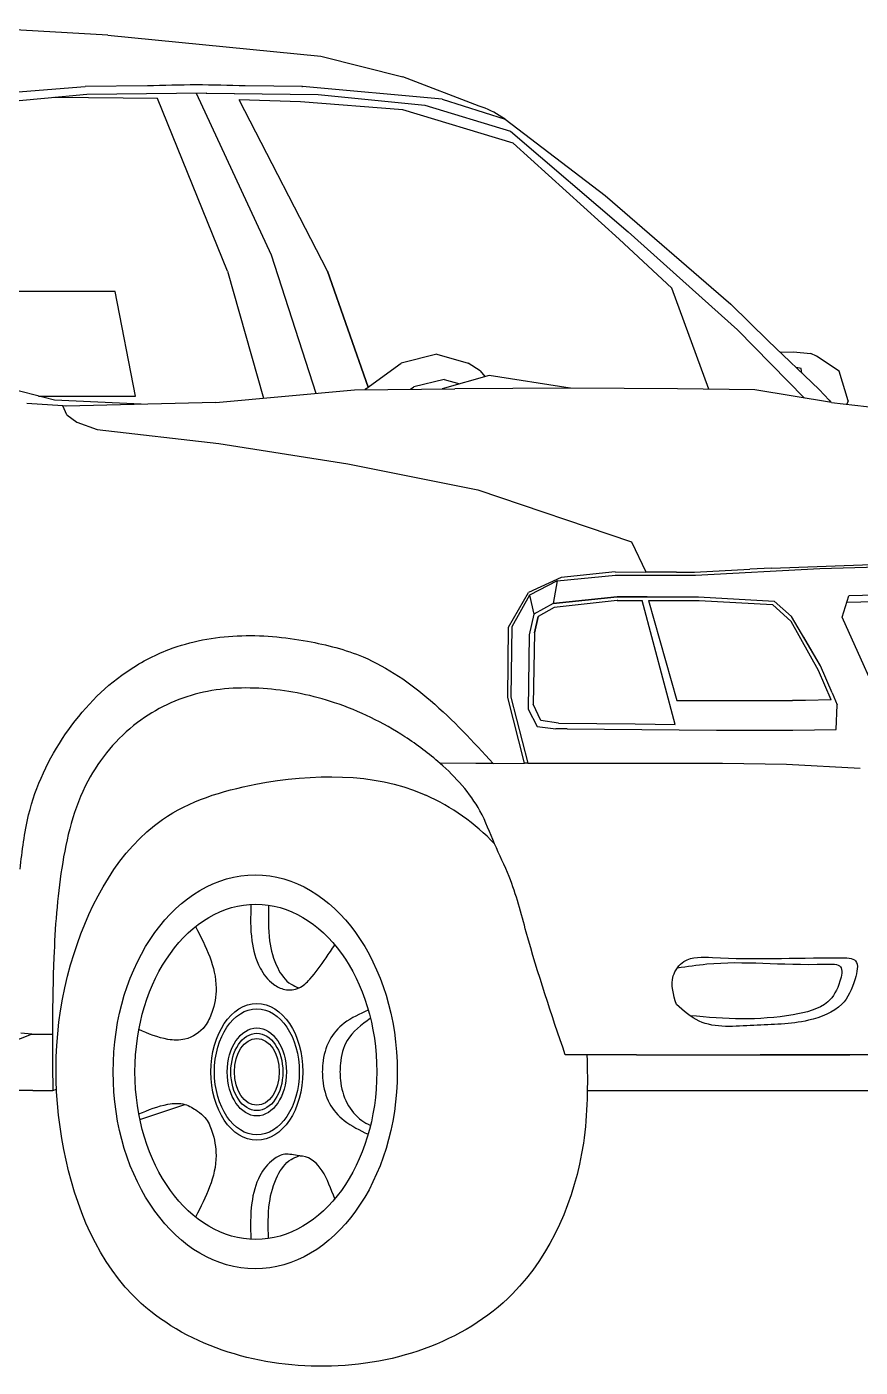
# Model space of a CAD drawing. Header units: metres. Extents: x -3392 to 1683, y -1 to 1954.
# Drawn here: x -441 to 769, y -1 to 1943 of the extents above; entities that cross this region are included whole.
import ezdxf

# ---------------------------------------------------------------- set-up
doc = ezdxf.new("R2010")
doc.units = ezdxf.units.M
doc.layers.add('ceco.net 244', color=7, linetype='Continuous')

msp = doc.modelspace()

# ---------------------------------------------------------------- linework, layer by layer
at = {"layer": 'ceco.net 244'}
for p, q in [((-323.2, 1931.4), (-535.6, 1943.5)), ((-323.2, 1931.4), (-14.1, 1900.8)), ((-14.1, 1900.8), (105.3, 1870.9)), ((215.7, 1828.2), (105.3, 1870.9)), ((-583.8, 1838.7), (-356, 1856.8)), ((-265.7, 1857.7), (-356, 1856.8)), ((-40.7, 1856.8), (-123.7, 1857.7)), ((-41.3, 1856.8), (-40.7, 1856.8)), ((162.3, 1838.7), (-40.7, 1856.8)), ((-414.8, 1839.5), (-526.1, 1829.1)), ((-353.4, 1845.3), (-414.8, 1839.5)), ((-401.1, 1840.8), (-401.6, 1840.7)), ((-401.1, 1840.8), (-401.5, 1840.8)), ((-250.9, 1839.5), (-401.1, 1840.8)), ((-180.2, 1847.1), (-353.4, 1845.3)), ((-180.1, 1847.1), (-353.4, 1845.3)), ((-149.2, 1588.7), (-250.9, 1839.5)), ((-85.5, 1612.3), (-194.5, 1846.9)), ((-180.2, 1847.1), (-17.6, 1845.3)), ((-180.1, 1847.1), (-17.6, 1845.3)), ((-43.5, 1834.8), (-132.6, 1837.5)), ((-4.2, 1588.8), (-132.6, 1837.5)), ((105.1, 1823.1), (-43.5, 1834.8)), ((-43.5, 1834.8), (-43.5, 1834.8)), ((-17.6, 1845.3), (137.1, 1829.7)), ((137.1, 1829.7), (137, 1829.8)), ((137.1, 1829.8), (261.5, 1792.1)), ((162.3, 1838.7), (253.6, 1809.4)), ((265.1, 1774.4), (105.1, 1823.1)), ((253.6, 1809.4), (248.7, 1812.2)), ((253.6, 1809.4), (398.8, 1698.5)), ((261.5, 1792.1), (431.9, 1646.2)), ((418.9, 1635.2), (265.1, 1774.4)), ((398.8, 1698.5), (581.2, 1541.2)), ((418.9, 1635.2), (418.8, 1635.2)), ((495.3, 1564.3), (418.9, 1635.2)), ((431.9, 1646.2), (590.9, 1503.8)), ((-20.7, 1411.5), (-85.5, 1612.3)), ((-149.2, 1588.7), (-97.1, 1404.6)), ((-4.2, 1588.8), (54.8, 1420.5)), ((54.8, 1420.5), (-4.2, 1588.8)), ((-312.5, 1559.6), (-474, 1559.6)), ((-283, 1407.5), (-312.5, 1559.6)), ((549, 1417.6), (495.3, 1564.3)), ((581.2, 1541.2), (635.1, 1487.6)), ((590.9, 1503.8), (688, 1404.8)), ((590.9, 1503.8), (590.9, 1503.8)), ((635.1, 1487.6), (709.4, 1417)), ((154.6, 1468.3), (102.6, 1455.3)), ((154.6, 1468.3), (199.8, 1455.3)), ((652.1, 1471.5), (671.3, 1471.8)), ((671.3, 1471.8), (697, 1469.2)), ((705.6, 1465.8), (697, 1469.2)), ((738.3, 1443.9), (705.6, 1465.8)), ((51.6, 1418.2), (102.6, 1455.3)), ((217.1, 1444.5), (199.8, 1455.3)), ((217.1, 1444.5), (224.3, 1436)), ((683.1, 1447.7), (675.7, 1449.1)), ((684.1, 1441.1), (683.1, 1447.7)), ((751.2, 1400.9), (738.3, 1443.9)), ((116.3, 1417.5), (120.9, 1420.9)), ((165.1, 1431.9), (120.9, 1420.9)), ((230.4, 1437.7), (162.1, 1418.1)), ((165.1, 1431.9), (187.6, 1425.4)), ((347.8, 1419), (230.4, 1437.7)), ((-400.3, 1401.5), (-460.5, 1417)), ((-400.4, 1401.5), (-460.5, 1417)), ((-423.8, 1407.5), (-283, 1407.5)), ((-274.9, 1395.8), (-400.4, 1401.5)), ((-166.2, 1398.4), (34.7, 1416.5)), ((-141.6, 1400.6), (-141.6, 1400.6)), ((34.7, 1416.5), (180.3, 1418.4)), ((50.4, 1416.7), (51.6, 1418.2)), ((349.1, 1419), (180.3, 1418.4)), ((503.8, 1418.4), (349.1, 1419)), ((616.1, 1416.5), (503.8, 1418.4)), ((727.3, 1398.4), (616.1, 1416.5)), ((723.7, 1401.5), (709.4, 1417)), ((723.7, 1401.5), (726.2, 1398.6)), ((751.2, 1400.9), (749.6, 1395.8)), ((-388.5, 1393.5), (-440.6, 1396.7)), ((-382.7, 1380.3), (-388.5, 1393.5)), ((-383.8, 1393.2), (-388.5, 1393.5)), ((-385.9, 1387.5), (-385.9, 1387.5)), ((-166.2, 1398.4), (-383.7, 1393.2)), ((-383.7, 1393.2), (-383.7, 1393.2)), ((-383.7, 1393.2), (-383.7, 1393.2)), ((-166.2, 1398.4), (-166.1, 1398.4)), ((727.3, 1398.4), (963.5, 1371.1)), ((-382.7, 1380.3), (-368, 1370)), ((-368, 1370), (-338.4, 1359)), ((-338.4, 1359), (-162.2, 1338.8)), ((-162.2, 1338.8), (25.1, 1309.3)), ((-162.2, 1338.8), (-162.2, 1338.8)), ((25.1, 1309.3), (213.7, 1271.4)), ((213.7, 1271.4), (437, 1196.2)), ((213.8, 1271.4), (437, 1196.2)), ((281.4, 1248.6), (281.5, 1248.6)), ((312.2, 1238.2), (312.2, 1238.3)), ((437, 1196.2), (457.8, 1152.4)), ((329, 1139.4), (413.8, 1147.7)), ((413.1, 1152.5), (334.9, 1144.6)), ((413.1, 1152.5), (457.8, 1152.3)), ((413.4, 1147.7), (413.8, 1147.7)), ((413.8, 1147.7), (529.6, 1147.6)), ((502.3, 1152.3), (457.8, 1152.3)), ((457.8, 1152.3), (457.8, 1152.3)), ((464.1, 1152.4), (464.1, 1152.4)), ((502.3, 1152.3), (528.3, 1152.3)), ((528.2, 1152.3), (608.6, 1156.3)), ((529.6, 1147.6), (710.1, 1157.6)), ((529.6, 1147.6), (710.2, 1157.6)), ((639.9, 1157.9), (608.6, 1156.3)), ((639.9, 1157.9), (864.3, 1166.5)), ((710.1, 1157.6), (913.3, 1162.9)), ((334.9, 1144.6), (287.2, 1122.5)), ((329, 1139.4), (288.9, 1118.7)), ((329, 1139.4), (323.1, 1106.7)), ((258.4, 1072.3), (287.2, 1122.5)), ((288.9, 1118.7), (263.2, 1072.6)), ((288.9, 1118.7), (295.2, 1091.3)), ((416.1, 1116.4), (323.1, 1106.7)), ((323.1, 1106.7), (416.1, 1116.4)), ((416, 1111), (324.5, 1100.7)), ((416, 1116.4), (416.1, 1116.4)), ((416, 1111), (416.8, 1111)), ((416.8, 1111), (416, 1111)), ((416.1, 1116.4), (534.2, 1116.4)), ((459.8, 1116.4), (416.1, 1116.4)), ((416.1, 1116.4), (416.1, 1116.4)), ((416.9, 1111), (416.8, 1111)), ((416.9, 1111), (452.2, 1110.9)), ((500.5, 931.2), (452.2, 1110.9)), ((500.5, 931.2), (452.2, 1110.9)), ((461.7, 1110.9), (534.9, 1111)), ((461.7, 1110.9), (502.7, 965.8)), ((534.2, 1116.4), (644.2, 1110.2)), ((534.2, 1116.4), (534.2, 1116.4)), ((534.2, 1116.4), (534.2, 1116.4)), ((534.9, 1111), (641.3, 1105.3)), ((534.9, 1111), (534.9, 1111)), ((669.1, 1087.9), (644.2, 1110.2)), ((742.6, 1087.1), (752.1, 1117.9)), ((884, 1111.6), (749.1, 1108.3)), ((904.3, 1122), (752.1, 1117.9)), ((295.2, 1091.3), (288.4, 1061)), ((323.1, 1106.7), (295.2, 1091.3)), ((324.5, 1100.7), (301.4, 1088)), ((668.6, 1080.4), (641.3, 1105.3)), ((641.3, 1105.3), (641.3, 1105.3)), ((257.3, 970.2), (258.4, 1072.3)), ((263.2, 1072.6), (261.6, 970.8)), ((301.4, 1088), (296.3, 1064.1)), ((296.3, 1064.1), (301.4, 1088)), ((301.4, 1088), (301.4, 1088)), ((708.4, 1009.6), (668.6, 1080.4)), ((668.6, 1080.4), (668.6, 1080.4)), ((711.2, 1016.3), (669.1, 1087.9)), ((817.6, 919.8), (742.6, 1087.1)), ((288.4, 1061), (286.9, 953.3)), ((296.3, 1064.1), (294.1, 960.8)), ((711.3, 1016.3), (686.8, 1057.8)), ((-234.4, 1040), (-234.4, 1040)), ((711.2, 1016.4), (711.2, 1016.2)), ((727.9, 976.9), (711.3, 1016.3)), ((726.7, 966.8), (708.4, 1009.6)), ((727.9, 976.9), (735.2, 959.6)), ((281.8, 875.1), (257.3, 970.2)), ((261.6, 970.8), (286.5, 875.1)), ((261.6, 970.8), (261.6, 970.8)), ((286.9, 953.3), (299.9, 928.3)), ((305.3, 936.8), (294.1, 960.8)), ((294.1, 960.8), (294.1, 960.8)), ((502.7, 965.8), (554.4, 965.9)), ((502.7, 965.8), (502.7, 965.8)), ((554.4, 965.9), (670.6, 965.9)), ((554.4, 965.9), (554.4, 965.9)), ((689.5, 965.8), (670.6, 965.9)), ((726.7, 966.8), (689.5, 965.8)), ((689.5, 965.8), (689.5, 965.8)), ((734, 924.1), (735.2, 959.6)), ((331.1, 933.3), (305.3, 936.8)), ((305.3, 936.8), (305.3, 936.8)), ((299.9, 928.3), (327.1, 924.8)), ((343.5, 924.6), (327.1, 924.8)), ((327.1, 924.8), (327.1, 924.8)), ((331.1, 933.3), (442.1, 931.9)), ((331.1, 933.3), (331.1, 933.3)), ((343.5, 924.6), (560.1, 923)), ((442.1, 931.9), (500.5, 931.2)), ((560.1, 923), (671.2, 922.9)), ((560.1, 923), (560.1, 923)), ((560.1, 923), (560.1, 923)), ((671.2, 922.9), (734, 924.1)), ((734, 924.1), (734, 924.1)), ((159, 874.8), (159, 874.8)), ((211.2, 874.3), (159.1, 874.8)), ((236.1, 874.6), (211.2, 874.3)), ((236.1, 874.6), (281.8, 875.1)), ((286.5, 875.1), (281.8, 875.1)), ((286.5, 875.1), (454.8, 875.1)), ((454.8, 875.1), (568.9, 875.1)), ((568.9, 875.1), (661.7, 873.4)), ((661.7, 873.4), (768.7, 867.9)), ((768.7, 867.9), (768.7, 867.9)), ((768.7, 867.9), (768.8, 867.9)), ((-172, 513.3), (-172, 513.3)), ((-182.1, 493.6), (-182.1, 493.6)), ((-182.1, 493.6), (-182.1, 493.6)), ((-465.6, 469.1), (-433.8, 481.9)), ((-433.2, 481.9), (-449.3, 483.3)), ((-433.8, 481.9), (-403.4, 481.9)), ((444.4, 451.7), (340.8, 451.7)), ((444.4, 451.7), (623.6, 451.7)), ((609.7, 451.7), (753.9, 451.7)), ((779.2, 451.7), (623.6, 451.7)), ((1505.2, 451.7), (753.9, 451.7)), ((753.9, 451.7), (754, 451.7)), ((-432.1, 399.9), (-476.1, 399.9)), ((-432.1, 399.9), (-403, 399.9)), ((-403, 399.9), (-397.5, 401.9)), ((372.8, 399.9), (795.2, 399.9)), ((-276.5, 358), (-211.1, 379.9)), ((-182.1, 360.8), (-182.1, 360.8)), ((-182.1, 360.8), (-182.1, 360.8)), ((-172, 341.1), (-172, 341.1)), ((-166, 305.8), (-166, 305.8)), ((-114.1, 237), (-114.1, 237))]:
    msp.add_line(p, q, dxfattribs=at)
for centre, radius, start, end in [((-194.9, 147.9), 1711.2, 87.6143, 92.3699), ((186.7, 1726.2), 106.1, 54.1886, 74.1162), ((15.6, 548.7), 305.5, 43.2304, 66.312)]:
    msp.add_arc(centre, radius, start, end, dxfattribs=at)
for centre, major_axis, ratio in [((-109.2, 427.1), (0, 285.7), 0.721479), ((-108.2, 427.1), (0, 243.2), 0.721535), ((-106.8, 427.1), (0, -99.3), 0.672517), ((-106.8, 427.1), (0, -91.5), 0.672472), ((-106.8, 427), (0, -63.8), 0.672535), ((-106.8, 427), (0, -56.1), 0.672418), ((-106.8, 427.1), (0, -48.5), 0.672498)]:
    msp.add_ellipse(centre, major_axis=major_axis, ratio=ratio, dxfattribs=at)
for points, knots in [([(-450.4, 721.3), (-447.3, 747.7), (-439.4, 817.1), (-390.6, 920.3), (-314.5, 1000.7), (-226.2, 1047.6), (-134.7, 1064.6), (-38.9, 1055.3), (59.9, 1030.3), (151.7, 966.2), (207.1, 906.1), (236.1, 874.6)], [0, 0, 0, 0, 79.627056, 208.740028, 334.394419, 404.645053, 505.833413, 608.195009, 691.875704, 808.533036, 937.083294, 937.083294, 937.083294, 937.083294]), ([(340.8, 451.7), (320.8, 510.6), (291.8, 596.1), (265.6, 701.3), (237.3, 757.6), (214.9, 818.8), (166.9, 870.9), (95.8, 924.3), (11.8, 965.6), (-90.8, 986.7), (-191.9, 983.2), (-287.9, 937.6), (-363.8, 846.9), (-393.5, 723.3), (-404.2, 572.2), (-403.5, 464.3), (-403, 399.9)], [0, 0, 0, 0, 186.747356, 271.236538, 323.350996, 375.465455, 465.68171, 529.607631, 642.919728, 742.647091, 841.605897, 940.980012, 1052.286465, 1183.918253, 1314.299903, 1507.372166, 1507.372166, 1507.372166, 1507.372166]), ([(372.2, 451.7), (373.5, 409), (373.2, 285.8), (278.2, 61.6), (-13.7, -34.8), (-308.4, 65), (-409.5, 337.7), (-395.8, 588.7), (-280.5, 796.4), (-79.1, 859.7), (66.3, 861.2), (136.8, 829.3), (138.4, 828.5)], [0.03922, 0.03922, 0.03922, 0.03922, 0.1673, 0.408955, 0.710329, 0.998609, 1.247429, 1.516642, 1.749291, 1.894251, 2.136544, 2.142097, 2.142097, 2.142097, 2.142097]), ([(-115.4, 670.1), (-115.9, 652.5), (-116.7, 621), (-106, 580), (-87.1, 555.4), (-65.9, 544.7), (-44.6, 546.8), (-24.9, 565.9), (-9.4, 588), (2.1, 605), (6.3, 611.3)], [0, 0, 0, 0, 52.797202, 94.031547, 124.628298, 142.650698, 163.478138, 183.564083, 222.387506, 245.122001, 245.122001, 245.122001, 245.122001]), ([(-89.7, 668.9), (-90.2, 651.6), (-91.1, 620.5), (-80.2, 580.5), (-63.1, 555.9), (-49.5, 550.5), (-45.6, 549)], [0, 0, 0, 0, 51.657663, 92.87891, 123.475206, 136.075153, 136.075153, 136.075153, 136.075153]), ([(-195.7, 637.9), (-180.8, 608.8), (-160.4, 568.6), (-169.3, 517.2), (-182.5, 488.9), (-207.3, 472.1), (-242.9, 473.4), (-264.3, 482.5), (-278, 488.4)], [0, 0, 0, 0, 94.210918, 130.005891, 152.136723, 186.81211, 211.675372, 256.11591, 256.11591, 256.11591, 256.11591]), ([(502, 524.8), (512.5, 515.6), (543.6, 488.4), (616.1, 496.3), (684.4, 495.4), (744.3, 518.9), (760.3, 554.1), (768.9, 592.8), (672.5, 592.8), (607.8, 589.3), (515, 595.4), (490.9, 561.8), (497.8, 538.9), (502, 524.8)], [0, 0, 0, 0, 40.777713, 120.390276, 200.134367, 253.821513, 295.276161, 321.583887, 344.661326, 529.838629, 571.578956, 597.628485, 639.340895, 639.340895, 639.340895, 639.340895]), ([(503.4, 578), (517.8, 580.2), (590.2, 590.8), (655.6, 580.6), (745.5, 584.4), (738.8, 551.8), (721.6, 520.7), (663.4, 506.8), (597.3, 502.1), (547.2, 506.4), (522, 508.5)], [0, 0, 0, 0, 43.01133, 216.311559, 237.404247, 258.625527, 293.082426, 346.903442, 421.539669, 496.859918, 496.859918, 496.859918, 496.859918]), ([(54.9, 516.6), (42.6, 511.2), (20.4, 501.3), (-4.1, 473.3), (-12, 442.8), (-12, 411.4), (-4.1, 380.8), (20.5, 353), (42.5, 342.4), (54.6, 336.5)], [0, 0, 0, 0, 39.868881, 72.433901, 107.395293, 131.73579, 166.693487, 199.269487, 239.419762, 239.419762, 239.419762, 239.419762]), ([(58, 504.8), (45, 495.4), (22.3, 478.8), (13.7, 442.7), (13.6, 411.4), (21.7, 381.1), (39.8, 358.9), (53.7, 351.6), (58, 349.4)], [0, 0, 0, 0, 46.47614, 81.429153, 105.773354, 140.731152, 173.311245, 187.809811, 187.809811, 187.809811, 187.809811]), ([(-278.1, 366.1), (-264.4, 371.8), (-243.1, 380.7), (-211.8, 382.5), (-194.5, 371.7), (-179.3, 359.8), (-169.5, 336.9), (-160.3, 286), (-180.9, 245.6), (-195.8, 216.4)], [0, 0, 0, 0, 44.43811, 69.246968, 89.700498, 104.193579, 126.341806, 162.135015, 256.38316, 256.38316, 256.38316, 256.38316]), ([(6.3, 242.8), (-4.7, 272), (-16.3, 303.1), (-51, 305.5), (-65.7, 310.3), (-87.3, 298.5), (-106.1, 274.4), (-116.8, 233.2), (-116, 201.8), (-115.5, 184.1)], [0, 0, 0, 0, 77.700844, 82.655765, 103.423581, 121.465668, 152.051505, 193.282955, 246.13787, 246.13787, 246.13787, 246.13787]), ([(-89.8, 185.3), (-90.3, 202.6), (-91.2, 233.8), (-80.3, 273.8), (-63.1, 298.4), (-49.6, 303.7), (-45.7, 305.2)], [0, 0, 0, 0, 51.727001, 92.952291, 123.540727, 136.102772, 136.102772, 136.102772, 136.102772])]:
    msp.add_open_spline(points, degree=3, knots=knots, dxfattribs=at)

doc.saveas('drawing.dxf')
